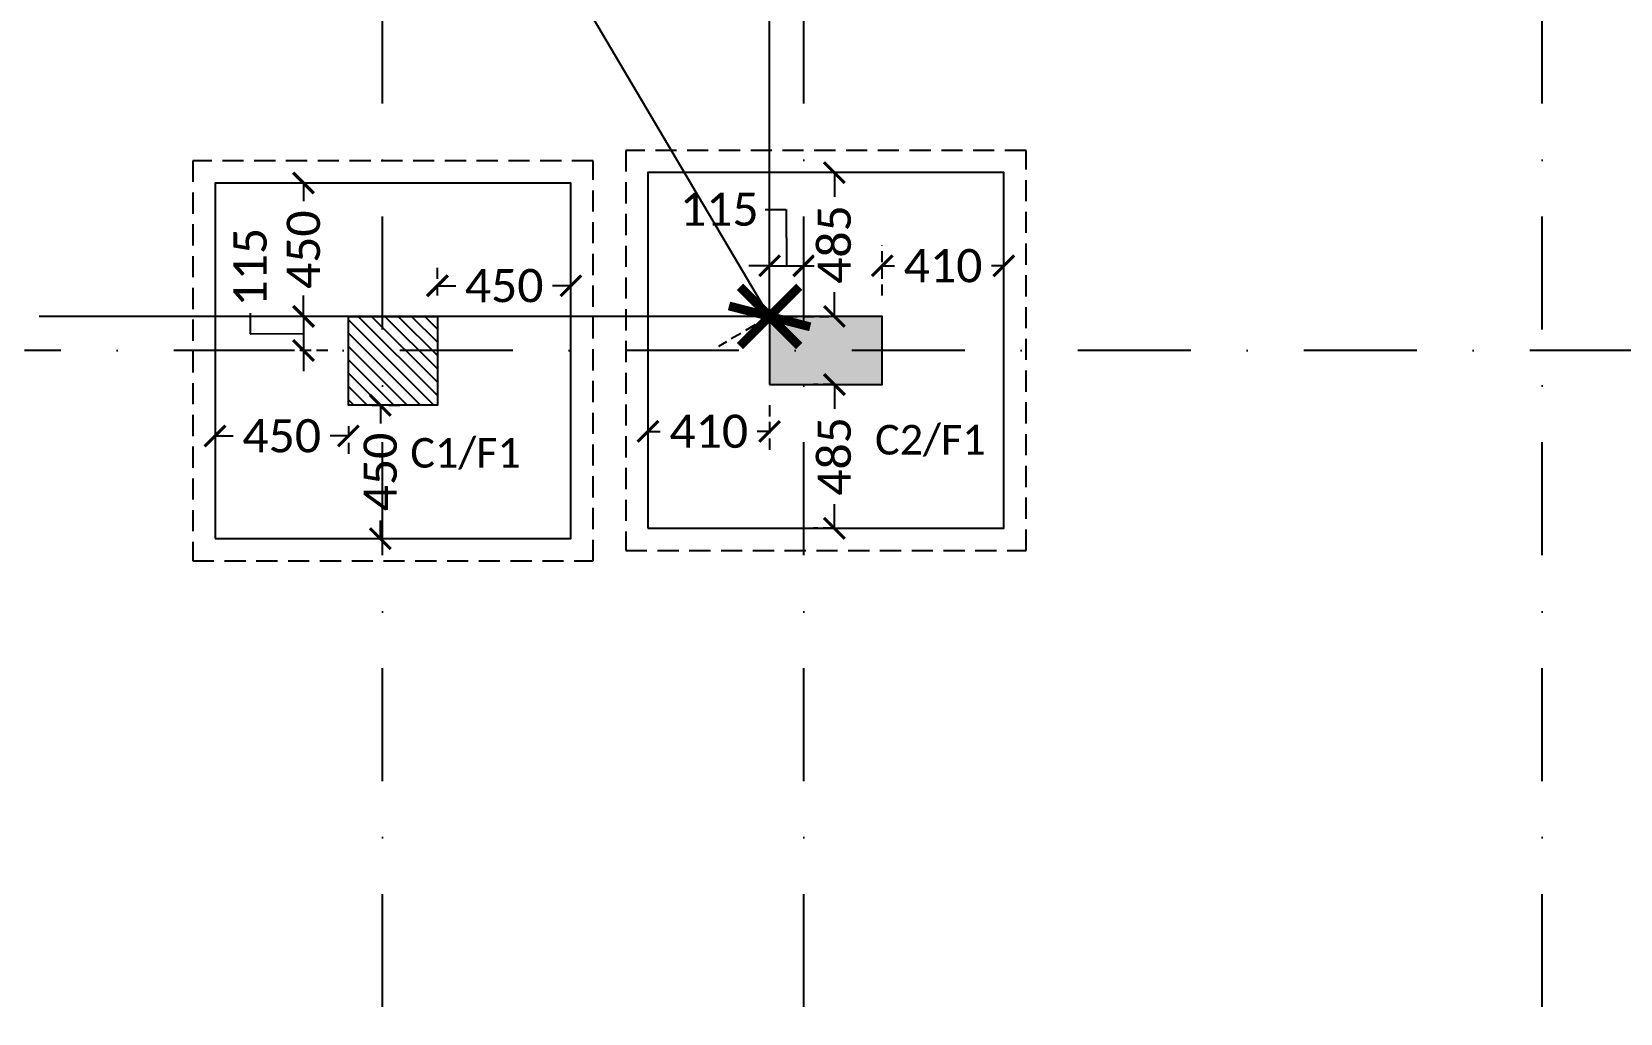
# Model space of a CAD drawing. Header units: millimetres. Extents: x -176651 to 954389, y -469666 to 486614.
# Drawn here: x 785774 to 791131, y 277383 to 280695 of the extents above; entities that cross this region are included whole.
import ezdxf
from ezdxf.xclip import XClip

# ---------------------------------------------------------------- set-up
doc = ezdxf.new("R2010")
doc.units = ezdxf.units.MM
doc.header["$LTSCALE"] = 150
doc.header["$XCLIPFRAME"] = 2
for name, pattern in [('3BHK-W(SB)$0$HIDDEN', [0.375, 0.25, -0.125]), ('DASHDOTX2', [50.8, 25.4, -12.7, 0, -12.7]), ('HIDDEN2', [4.7625, 3.175, -1.5875])]:
    doc.linetypes.add(name, pattern=pattern)
for name, color, linetype in [('ad-Column', 3, 'Continuous'), ('ad-Column Hatch', 125, 'Continuous'), ('ad-Footing line', 2, 'Continuous'), ('ad-Grid', 8, 'DASHDOTX2'), ('ad-PCC line', 8, 'HIDDEN2'), ('ad-RCC', 3, 'Continuous'), ('ad-RCC Hatch', 125, 'Continuous'), ('ad-Road', 2, 'Continuous'), ('ad-Road Hatch', 8, 'Continuous')]:
    doc.layers.add(name, color=color, linetype=linetype)
for name, color, linetype, true_color in [('ad-Dimension', 5, 'Continuous', 0x0000ff), ('ad-Foundation text', 6, 'Continuous', 0xff00ff), ('ad-Internal Dimensions', 5, 'Continuous', 0x0000ff)]:
    doc.layers.add(name, color=color, linetype=linetype, true_color=true_color)
doc.styles.get("Standard").update_dxf_attribs({"font": 'calibril.ttf'})
doc.dimstyles.new('A-75-DIM-INT (Framing)', dxfattribs={"dimscale": 100, "dimtxt": 1.6, "dimasz": 1, "dimexe": 1, "dimexo": 1, "dimgap": 0.5, "dimtad": 0, "dimdec": 0, "dimdsep": 46, "dimtxsty": 'Standard', "dimblk": 'ARCHTICK', "dimcen": 0.025, "dimclrd": 5, "dimclre": 5, "dimclrt": 256, "dimazin": 2, "dimtfac": 1, "dimtdec": 0, "dimtmove": 1, "dimatfit": 0, "dimldrblk": 'ARCHTICK', "dimfxl": 1, "dimfxlon": 1, "dimtfill": 1, "dimtolj": 1, "dimtzin": 0, "dimarcsym": 0})

# ---------------------------------------------------------------- blocks, each defined once
blk = doc.blocks.new('_ArchTick')
at = {"color": 0, "linetype": 'ByBlock', "const_width": 0.15}
blk.add_lwpolyline([(-0.5, -0.5), (0.5, 0.5)], dxfattribs=at)
blk = doc.blocks.new('*D123')
at = {"layer": 'ad-Internal Dimensions', "lineweight": -2}
for p, q in [((-12134.4, 361.1), (-12064.4, 361.1)), ((-12064.4, 361.1), (-12062.5, 170.7)), ((-12120, 170.7), (-12190, 170.7)), ((-12120, 170.7), (-12005, 170.7)), ((-12005, 170.7), (-11935, 170.7))]:
    blk.add_line(p, q, dxfattribs=at)
at = {"layer": 'ad-Internal Dimensions', "linetype": '3BHK-W(SB)$0$HIDDEN', "lineweight": -2}
for p, q in [((-12120, 70), (-12120, 240.7)), ((-12005, 70), (-12005, 240.7))]:
    blk.add_line(p, q, dxfattribs=at)
at = {"layer": 'Defpoints', "color": 0}
for p in [(-12005, 170.7), (-12120, 0), (-12005, 0)]:
    blk.add_point(p, dxfattribs=at)
at = {"layer": 'ad-Internal Dimensions', "lineweight": -2, "xscale": 70, "yscale": 70, "zscale": 70}
blk.add_blockref('_ArchTick', (-12120, 170.7), dxfattribs=at)
at = {"layer": 'ad-Internal Dimensions', "lineweight": -2, "xscale": 70, "yscale": 70, "zscale": 70, "rotation": 180}
blk.add_blockref('_ArchTick', (-12005, 170.7), dxfattribs=at)
at = {"layer": 'ad-Internal Dimensions', "insert": (-12289.6, 361.1), "char_height": 112, "attachment_point": 5, "bg_fill": 3, "box_fill_scale": 1.1, "bg_fill_color": 257, "bg_fill_transparency": 0}
blk.add_mtext('\\A1;115', dxfattribs=at)
blk = doc.blocks.new('*D124')
at = {"layer": 'ad-Internal Dimensions', "linetype": '3BHK-W(SB)$0$HIDDEN', "lineweight": -2}
for p, q in [((-11901.5, -230), (-11971.5, -230)), ((-11901.5, -715), (-11971.5, -715))]:
    blk.add_line(p, q, dxfattribs=at)
at = {"layer": 'ad-Internal Dimensions', "lineweight": -2}
for p, q in [((-11901.5, -230), (-11901.5, -311.5)), ((-11901.5, -715), (-11901.5, -633.5))]:
    blk.add_line(p, q, dxfattribs=at)
at = {"layer": 'Defpoints', "color": 0}
for p in [(-11840.5, -230), (-11901.5, -715), (-11840.5, -715)]:
    blk.add_point(p, dxfattribs=at)
at = {"layer": 'ad-Internal Dimensions', "lineweight": -2, "xscale": 70, "yscale": 70, "zscale": 70}
for p, rotation in [((-11901.5, -230), 90), ((-11901.5, -715), 270)]:
    blk.add_blockref('_ArchTick', p, dxfattribs=dict(at, rotation=rotation))
at = {"layer": 'ad-Internal Dimensions', "insert": (-11901.5, -472.5), "char_height": 112, "attachment_point": 5, "rotation": 90, "bg_fill": 3, "box_fill_scale": 1.1, "bg_fill_color": 257, "bg_fill_transparency": 0}
blk.add_mtext('\\A1;485', dxfattribs=at)
blk = doc.blocks.new('*D125')
at = {"layer": 'ad-Internal Dimensions', "linetype": '3BHK-W(SB)$0$HIDDEN', "lineweight": -2}
for p, q in [((-11901.5, 485), (-11971.5, 485)), ((-11901.5, 0), (-11971.5, 0))]:
    blk.add_line(p, q, dxfattribs=at)
at = {"layer": 'ad-Internal Dimensions', "lineweight": -2}
for p, q in [((-11901.5, 485), (-11901.5, 403.5)), ((-11901.5, 0), (-11901.5, 81.5))]:
    blk.add_line(p, q, dxfattribs=at)
at = {"layer": 'Defpoints', "color": 0}
for p in [(-11901.5, 485), (-11840.5, 485), (-11840.5, 0)]:
    blk.add_point(p, dxfattribs=at)
at = {"layer": 'ad-Internal Dimensions', "lineweight": -2, "xscale": 70, "yscale": 70, "zscale": 70}
for p, rotation in [((-11901.5, 485), 90), ((-11901.5, 0), 270)]:
    blk.add_blockref('_ArchTick', p, dxfattribs=dict(at, rotation=rotation))
at = {"layer": 'ad-Internal Dimensions', "insert": (-11901.5, 242.5), "char_height": 112, "attachment_point": 5, "rotation": 90, "bg_fill": 3, "box_fill_scale": 1.1, "bg_fill_color": 257, "bg_fill_transparency": 0}
blk.add_mtext('\\A1;485', dxfattribs=at)
blk = doc.blocks.new('*D126')
at = {"layer": 'ad-Internal Dimensions', "linetype": '3BHK-W(SB)$0$HIDDEN', "lineweight": -2}
for p, q in [((-12530, -300), (-12530, -458.1)), ((-12120, -300), (-12120, -458.1))]:
    blk.add_line(p, q, dxfattribs=at)
at = {"layer": 'ad-Internal Dimensions', "lineweight": -2}
for p, q in [((-12530, -388.1), (-12488.4, -388.1)), ((-12120, -388.1), (-12161.6, -388.1))]:
    blk.add_line(p, q, dxfattribs=at)
at = {"layer": 'Defpoints', "color": 0}
for p in [(-12530, -230), (-12120, -230), (-12530, -388.1)]:
    blk.add_point(p, dxfattribs=at)
at = {"layer": 'ad-Internal Dimensions', "lineweight": -2, "xscale": 70, "yscale": 70, "zscale": 70, "rotation": 180}
blk.add_blockref('_ArchTick', (-12530, -388.1), dxfattribs=at)
at = {"layer": 'ad-Internal Dimensions', "lineweight": -2, "xscale": 70, "yscale": 70, "zscale": 70}
blk.add_blockref('_ArchTick', (-12120, -388.1), dxfattribs=at)
at = {"layer": 'ad-Internal Dimensions', "insert": (-12325, -388.1), "char_height": 112, "attachment_point": 5, "bg_fill": 3, "box_fill_scale": 1.1, "bg_fill_color": 257, "bg_fill_transparency": 0}
blk.add_mtext('\\A1;410', dxfattribs=at)
blk = doc.blocks.new('*D127')
at = {"layer": 'ad-Internal Dimensions', "linetype": '3BHK-W(SB)$0$HIDDEN', "lineweight": -2}
for p, q in [((-11740, 70), (-11740, 240.7)), ((-11330, 70), (-11330, 240.7))]:
    blk.add_line(p, q, dxfattribs=at)
at = {"layer": 'ad-Internal Dimensions', "lineweight": -2}
for p, q in [((-11740, 170.7), (-11698.4, 170.7)), ((-11330, 170.7), (-11371.6, 170.7))]:
    blk.add_line(p, q, dxfattribs=at)
at = {"layer": 'Defpoints', "color": 0}
for p in [(-11740, 170.7), (-11740, 0), (-11330, 0)]:
    blk.add_point(p, dxfattribs=at)
at = {"layer": 'ad-Internal Dimensions', "lineweight": -2, "xscale": 70, "yscale": 70, "zscale": 70, "rotation": 180}
blk.add_blockref('_ArchTick', (-11740, 170.7), dxfattribs=at)
at = {"layer": 'ad-Internal Dimensions', "lineweight": -2, "xscale": 70, "yscale": 70, "zscale": 70}
blk.add_blockref('_ArchTick', (-11330, 170.7), dxfattribs=at)
at = {"layer": 'ad-Internal Dimensions', "insert": (-11535, 170.7), "char_height": 112, "attachment_point": 5, "bg_fill": 3, "box_fill_scale": 1.1, "bg_fill_color": 257, "bg_fill_transparency": 0}
blk.add_mtext('\\A1;410', dxfattribs=at)
blk = doc.blocks.new('*D230')
at = {"layer": 'ad-Internal Dimensions', "lineweight": -2}
for p, q in [((-13691.5, 0), (-13691.5, 70)), ((-13871.2, 10.7), (-13871.2, -59.3)), ((-13691.5, 0), (-13691.5, -115)), ((-13871.2, -59.3), (-13691.5, -57.5)), ((-13691.5, -115), (-13691.5, -185))]:
    blk.add_line(p, q, dxfattribs=at)
at = {"layer": 'ad-Internal Dimensions', "linetype": '3BHK-W(SB)$0$HIDDEN', "lineweight": -2}
for p, q in [((-13610, 0), (-13761.5, 0)), ((-13610, -115), (-13761.5, -115))]:
    blk.add_line(p, q, dxfattribs=at)
at = {"layer": 'Defpoints', "color": 0}
for p in [(-13540, 0), (-13691.5, -115), (-13540, -115)]:
    blk.add_point(p, dxfattribs=at)
at = {"layer": 'ad-Internal Dimensions', "lineweight": -2, "xscale": 70, "yscale": 70, "zscale": 70}
for p, rotation in [((-13691.5, 0), 270), ((-13691.5, -115), 90)]:
    blk.add_blockref('_ArchTick', p, dxfattribs=dict(at, rotation=rotation))
at = {"layer": 'ad-Internal Dimensions', "insert": (-13871.2, 165.9), "char_height": 112, "attachment_point": 5, "rotation": 90, "bg_fill": 3, "box_fill_scale": 1.1, "bg_fill_color": 257, "bg_fill_transparency": 0}
blk.add_mtext('\\A1;115', dxfattribs=at)
blk = doc.blocks.new('*D231')
at = {"layer": 'ad-Internal Dimensions', "linetype": '3BHK-W(SB)$0$HIDDEN', "lineweight": -2}
for p, q in [((-13600, 450), (-13761.5, 450)), ((-13610, 0), (-13761.5, 0))]:
    blk.add_line(p, q, dxfattribs=at)
at = {"layer": 'ad-Internal Dimensions', "lineweight": -2}
for p, q in [((-13691.5, 450), (-13691.5, 388.4)), ((-13691.5, 0), (-13691.5, 61.6))]:
    blk.add_line(p, q, dxfattribs=at)
at = {"layer": 'Defpoints', "color": 0}
for p in [(-13691.5, 450), (-13530, 450), (-13540, 0)]:
    blk.add_point(p, dxfattribs=at)
at = {"layer": 'ad-Internal Dimensions', "lineweight": -2, "xscale": 70, "yscale": 70, "zscale": 70}
for p, rotation in [((-13691.5, 450), 90), ((-13691.5, 0), 270)]:
    blk.add_blockref('_ArchTick', p, dxfattribs=dict(at, rotation=rotation))
at = {"layer": 'ad-Internal Dimensions', "insert": (-13691.5, 225), "char_height": 112, "attachment_point": 5, "rotation": 90, "bg_fill": 3, "box_fill_scale": 1.1, "bg_fill_color": 257, "bg_fill_transparency": 0}
blk.add_mtext('\\A1;450', dxfattribs=at)
blk = doc.blocks.new('*D232')
at = {"layer": 'ad-Internal Dimensions', "linetype": '3BHK-W(SB)$0$HIDDEN', "lineweight": -2}
for p, q in [((-13460, -300), (-13362.4, -300)), ((-13460, -750), (-13362.4, -750))]:
    blk.add_line(p, q, dxfattribs=at)
at = {"layer": 'ad-Internal Dimensions', "lineweight": -2}
for p, q in [((-13432.4, -300), (-13432.4, -361.6)), ((-13432.4, -750), (-13432.4, -688.4))]:
    blk.add_line(p, q, dxfattribs=at)
at = {"layer": 'Defpoints', "color": 0}
for p in [(-13530, -300), (-13530, -750), (-13432.4, -750)]:
    blk.add_point(p, dxfattribs=at)
at = {"layer": 'ad-Internal Dimensions', "lineweight": -2, "xscale": 70, "yscale": 70, "zscale": 70}
for p, rotation in [((-13432.4, -300), 90), ((-13432.4, -750), 270)]:
    blk.add_blockref('_ArchTick', p, dxfattribs=dict(at, rotation=rotation))
at = {"layer": 'ad-Internal Dimensions', "insert": (-13432.4, -525), "char_height": 112, "attachment_point": 5, "rotation": 90, "bg_fill": 3, "box_fill_scale": 1.1, "bg_fill_color": 257, "bg_fill_transparency": 0}
blk.add_mtext('\\A1;450', dxfattribs=at)
blk = doc.blocks.new('*D233')
at = {"layer": 'ad-Internal Dimensions', "linetype": '3BHK-W(SB)$0$HIDDEN', "lineweight": -2}
for p, q in [((-13240, 70), (-13240, 173.4)), ((-12790, 70), (-12790, 173.4))]:
    blk.add_line(p, q, dxfattribs=at)
at = {"layer": 'ad-Internal Dimensions', "lineweight": -2}
for p, q in [((-13240, 103.4), (-13178.4, 103.4)), ((-12790, 103.4), (-12851.6, 103.4))]:
    blk.add_line(p, q, dxfattribs=at)
at = {"layer": 'Defpoints', "color": 0}
for p in [(-12790, 103.4), (-13240, 0), (-12790, 0)]:
    blk.add_point(p, dxfattribs=at)
at = {"layer": 'ad-Internal Dimensions', "lineweight": -2, "xscale": 70, "yscale": 70, "zscale": 70, "rotation": 180}
blk.add_blockref('_ArchTick', (-13240, 103.4), dxfattribs=at)
at = {"layer": 'ad-Internal Dimensions', "lineweight": -2, "xscale": 70, "yscale": 70, "zscale": 70}
blk.add_blockref('_ArchTick', (-12790, 103.4), dxfattribs=at)
at = {"layer": 'ad-Internal Dimensions', "insert": (-13015, 103.4), "char_height": 112, "attachment_point": 5, "bg_fill": 3, "box_fill_scale": 1.1, "bg_fill_color": 257, "bg_fill_transparency": 0}
blk.add_mtext('\\A1;450', dxfattribs=at)
blk = doc.blocks.new('*D234')
at = {"layer": 'ad-Internal Dimensions', "linetype": '3BHK-W(SB)$0$HIDDEN', "lineweight": -2}
for p, q in [((-13990, -370), (-13990, -473.4)), ((-13540, -370), (-13540, -473.4))]:
    blk.add_line(p, q, dxfattribs=at)
at = {"layer": 'ad-Internal Dimensions', "lineweight": -2}
for p, q in [((-13990, -403.4), (-13928.4, -403.4)), ((-13540, -403.4), (-13601.6, -403.4))]:
    blk.add_line(p, q, dxfattribs=at)
at = {"layer": 'Defpoints', "color": 0}
for p in [(-13990, -300), (-13540, -300), (-13990, -403.4)]:
    blk.add_point(p, dxfattribs=at)
at = {"layer": 'ad-Internal Dimensions', "lineweight": -2, "xscale": 70, "yscale": 70, "zscale": 70, "rotation": 180}
blk.add_blockref('_ArchTick', (-13990, -403.4), dxfattribs=at)
at = {"layer": 'ad-Internal Dimensions', "lineweight": -2, "xscale": 70, "yscale": 70, "zscale": 70}
blk.add_blockref('_ArchTick', (-13540, -403.4), dxfattribs=at)
at = {"layer": 'ad-Internal Dimensions', "insert": (-13765, -403.4), "char_height": 112, "attachment_point": 5, "bg_fill": 3, "box_fill_scale": 1.1, "bg_fill_color": 257, "bg_fill_transparency": 0}
blk.add_mtext('\\A1;450', dxfattribs=at)
blk = doc.blocks.new('A$C4fb60e89')
at = {"layer": 'ad-Road Hatch', "ltscale": 5, "transparency": 33554687}
h = blk.add_hatch(dxfattribs=at)
h.set_pattern_fill('AR-HBONE', color=256, scale=15)
h.set_pattern_definition([(45, (-193247.7, -428758.8), (0, 2155.2615), [4572, -1524]), (135, (-192170.1, -427681.1), (2e-13, 2155.2615), [4572, -1524])])
h.paths.add_polyline_path([(175594.5, -250241), (169177.9, -249341.1), (167473.5, -249057.1), (167473.5, -138693.9), (101313.5, -138693.9), (101313.5, -199953.9), (101307.7, -237994.6), (101040.4, -268291), (101007.7, -280967.7), (101066.4, -293683.6), (101242.5, -311127.2), (100909.9, -319343.6), (100949.1, -333937.5), (100668.7, -366959.6), (100727.3, -390982.9), (100668.7, -404585.6), (100538.2, -420418.5), (100466.5, -428758.8), (92426.2, -427265.5), (92163.5, -427209.5), (92163.5, -321453.9), (24803.5, -321453.9), (24803.5, -412960.5), (15653.5, -411028.6), (15653.5, -321452.2), (-19535.1, -321452.2), (-34427.5, -319476.7), (-65207.4, -315394.6), (-171770.1, -301268.1), (-185853.9, -298333.1), (-193247.7, -296831.5), (-193244, -292907.6), (-191913.8, -285219.4), (-191838.8, -284678.8), (-183397.4, -286393.2), (-169722.9, -289242.8), (-53141.2, -304697.5), (-18730.1, -309262.2), (15653.3, -309262.2), (15653.5, 703.4), (24803.5, 1114.6), (24803.5, -129543.9), (92163.5, -129543.9), (92163.5, 15133.3), (101313.5, 17712.8), (101313.5, -129543.9), (167473.5, -129543.9), (167473.5, 35551.6), (175738, 37855), (175848.8, 28595.3), (175835.8, 25947.4), (175777.1, 14040.5), (175855.3, 2315.8), (175659.7, -18036.1), (175731.4, -34038.6), (175718.4, -46839.2), (175672.7, -63402.4), (175816.2, -82071.9), (175542.3, -106356), (175490.2, -124640.8), (175574.9, -145018.8), (175731.4, -168892), (175796.6, -181268.8), (175796.6, -192667.4), (175744.5, -208200.3), (175829.2, -223276.8), (175887.9, -234871.1)])
h.paths.add_polyline_path([(24803.5, -309263.9), (92163.5, -309263.9), (92163.5, -138693.9), (24803.5, -138693.9)], flags=16)
blk = doc.blocks.new("Plot's Boundary")
at = {"layer": 'ad-Road', "ltscale": 5}
blk.add_blockref('A$C4fb60e89', (191838.8, 428758.8), dxfattribs=at)
blk = doc.blocks.new('1625W_Grid')
at = {"layer": 'ad-Grid', "ltscale": 0.1}
for points in [[(-1305, -3190), (-1305, 15870)], [(115, -3190), (115, 15870)], [(2605, -3190), (2605, 15870)], [(15900, 13505), (-3780, 13505)]]:
    blk.add_lwpolyline(points, dxfattribs=at)
blk = doc.blocks.new('zw$6AA0')
at = {"layer": 'ad-Column Hatch', "transparency": 33554687}
h = blk.add_hatch(color=256, dxfattribs=at)
h.dxf.hatch_style = 1
h.paths.add_polyline_path([(0, -230), (380, -230), (380, 0), (0, 0)])
at = {"layer": 'ad-Column'}
blk.add_lwpolyline([(0, -230), (380, -230), (380, 0), (0, 0)], close=True, dxfattribs=at)
blk = doc.blocks.new('A$C42b14ea2')
at = {"layer": 'ad-RCC Hatch', "transparency": 33554687}
h = blk.add_hatch(dxfattribs=at)
h.set_pattern_fill('ANSI31', color=256, scale=10)
h.set_pattern_definition([(45, (13250, 8645), (-22.45064, 22.45064), [])])
h.paths.add_polyline_path([(0, 0), (300, 0), (300, 300), (0, 300)])
at = {"layer": 'ad-RCC'}
blk.add_lwpolyline([(0, 0), (300, 0), (300, 300), (0, 300)], close=True, dxfattribs=at)
blk = doc.blocks.new('1625W_Columns')
at = {"layer": 'ad-Column', "rotation": 359.9999999999993}
blk.add_blockref('zw$6AA0', (0, 13620), dxfattribs=at)
at = {"layer": 'ad-RCC', "xscale": -1, "rotation": 180}
blk.add_blockref('A$C42b14ea2', (-1420, 13620), dxfattribs=at)
blk = doc.blocks.new('A$C26f4352e')
at = {"layer": 'ad-Foundation text', "char_height": 100, "width": 349.312, "attachment_point": 5}
for s, insert in [('\\pxt5;C2/F1', (-11578, -419.5)), ('\\pxt5;C1/F1', (-13145, -463.7))]:
    blk.add_mtext(s, dxfattribs=dict(at, insert=insert))
blk = doc.blocks.new('A$Cf8271b05')
at = {"layer": 'ad-Footing line'}
for points in [[(-410, -485), (790, -485), (790, 715), (-410, 715)], [(-1870, -520), (-670, -520), (-670, 680), (-1870, 680)]]:
    blk.add_lwpolyline(points, close=True, dxfattribs=at)
at = {"layer": 'ad-PCC line', "ltscale": 0.15}
for points in [[(-1945, -595), (-595, -595), (-595, 755), (-1945, 755)], [(-485, -560), (865, -560), (865, 790), (-485, 790)]]:
    blk.add_lwpolyline(points, close=True, dxfattribs=at)
blk = doc.blocks.new('*D19')
at = {"layer": 'ad-Dimension', "linetype": '3BHK-W(SB)$0$HIDDEN', "lineweight": -2, "transparency": 16777216}
for p, q in [((216642.3, 281734.9), (216642.3, 279534.9)), ((222742.3, 279734.9), (222742.3, 279934.9))]:
    blk.add_line(p, q, dxfattribs=at)
at = {"layer": 'ad-Dimension', "lineweight": -2, "transparency": 16777216}
for p, q in [((216642.3, 279734.9), (219105.6, 279734.9)), ((222742.3, 279734.9), (220278.9, 279734.9))]:
    blk.add_line(p, q, dxfattribs=at)
at = {"layer": 'Defpoints', "color": 0, "transparency": 16777216}
for p in [(216642.3, 290064.9), (216642.3, 279734.9), (222742.3, 279734.9)]:
    blk.add_point(p, dxfattribs=at)
at = {"layer": 'ad-Dimension', "lineweight": -2, "transparency": 16777216, "xscale": 200, "yscale": 200, "zscale": 200, "rotation": 180}
blk.add_blockref('_ArchTick', (216642.3, 279734.9), dxfattribs=at)
at = {"layer": 'ad-Dimension', "lineweight": -2, "transparency": 16777216, "xscale": 200, "yscale": 200, "zscale": 200}
blk.add_blockref('_ArchTick', (222742.3, 279734.9), dxfattribs=at)
at = {"layer": 'ad-Dimension', "transparency": 16777216, "insert": (219692.3, 279734.9), "char_height": 320, "attachment_point": 5, "bg_fill": 3, "box_fill_scale": 1.1, "bg_fill_color": 256, "bg_fill_true_color": 13158600, "bg_fill_transparency": 0}
blk.add_mtext('\\A1;6100', dxfattribs=at)
blk = doc.blocks.new('*D20')
at = {"layer": 'ad-Dimension', "linetype": '3BHK-W(SB)$0$HIDDEN', "lineweight": -2, "transparency": 16777216}
for p, q in [((220742.3, 290064.9), (222942.3, 290064.9)), ((222742.3, 279734.9), (222942.3, 279734.9))]:
    blk.add_line(p, q, dxfattribs=at)
at = {"layer": 'ad-Dimension', "lineweight": -2, "transparency": 16777216}
for p, q in [((222742.3, 290064.9), (222742.3, 285605.7)), ((222742.3, 279734.9), (222742.3, 284194.1))]:
    blk.add_line(p, q, dxfattribs=at)
at = {"layer": 'Defpoints', "color": 0, "transparency": 16777216}
for p in [(216642.3, 290064.9), (222742.3, 290064.9), (222742.3, 279734.9)]:
    blk.add_point(p, dxfattribs=at)
at = {"layer": 'ad-Dimension', "lineweight": -2, "transparency": 16777216, "xscale": 200, "yscale": 200, "zscale": 200}
for p, rotation in [((222742.3, 290064.9), 90), ((222742.3, 279734.9), 270)]:
    blk.add_blockref('_ArchTick', p, dxfattribs=dict(at, rotation=rotation))
at = {"layer": 'ad-Dimension', "transparency": 16777216, "insert": (222742.3, 284899.9), "char_height": 320, "attachment_point": 5, "rotation": 90, "bg_fill": 3, "box_fill_scale": 1.1, "bg_fill_color": 256, "bg_fill_true_color": 13158600, "bg_fill_transparency": 0}
blk.add_mtext('\\A1;10330', dxfattribs=at)
blk = doc.blocks.new('*D21')
at = {"layer": 'ad-Dimension', "linetype": '3BHK-W(SB)$0$HIDDEN', "lineweight": -2, "transparency": 16777216}
for p, q in [((216642.3, 290064.9), (216470.1, 289963.2)), ((222742.3, 279734.9), (222570.1, 279633.2))]:
    blk.add_line(p, q, dxfattribs=at)
at = {"layer": 'ad-Dimension', "lineweight": -2, "transparency": 16777216}
for p, q in [((216642.3, 290064.9), (219334.8, 285505.2)), ((222742.3, 279734.9), (220049.7, 284294.6))]:
    blk.add_line(p, q, dxfattribs=at)
at = {"layer": 'Defpoints', "color": 0, "transparency": 16777216}
for p in [(216642.3, 290064.9), (216642.3, 290064.9), (222742.3, 279734.9)]:
    blk.add_point(p, dxfattribs=at)
at = {"layer": 'ad-Dimension', "lineweight": -2, "transparency": 16777216, "xscale": 200, "yscale": 200, "zscale": 200}
for p, rotation in [((216642.3, 290064.9), 120.5624059564926), ((222742.3, 279734.9), 300.5624059564926)]:
    blk.add_blockref('_ArchTick', p, dxfattribs=dict(at, rotation=rotation))
at = {"layer": 'ad-Dimension', "transparency": 16777216, "insert": (219692.3, 284899.9), "char_height": 320, "attachment_point": 5, "rotation": 300.5624, "bg_fill": 3, "box_fill_scale": 1.1, "bg_fill_color": 256, "bg_fill_true_color": 13158600, "bg_fill_transparency": 0}
blk.add_mtext('\\A1;11997', dxfattribs=at)
blk = doc.blocks.new('A$C2bbc0394')
at = {"layer": 'ad-Internal Dimensions'}
dim = blk.add_linear_dim(base=(-12005, 170.7), p1=(-12120, 0), p2=(-12005, 0), dimstyle='A-75-DIM-INT (Framing)', override={"dimscale": 70, "dimblk": 'ArchTick', "dimclrd": 256, "dimclre": 256, "dimfxl": 10, "dimtfill": 1, "dimtfillclr": 0}, dxfattribs=at)
dim.commit()
dim.dimension.update_dxf_attribs({"geometry": '*D123', "text_midpoint": (-12169.4, 361.1), "dimtype": 128})
dim = blk.add_linear_dim(base=(-13691.5, -115), p1=(-13540, 0), p2=(-13540, -115), angle=270, dimstyle='A-75-DIM-INT (Framing)', override={"dimscale": 70, "dimblk": 'ArchTick', "dimclrd": 256, "dimclre": 256, "dimfxl": 10, "dimtfill": 1, "dimtfillclr": 0}, dxfattribs=at)
dim.commit()
dim.dimension.update_dxf_attribs({"geometry": '*D230', "text_midpoint": (-13871.2, 45.7), "dimtype": 128})
for base, p1, p2, picture, middle in [((-11740, 170.7), (-11330, 0), (-11740, 0), '*D127', (-11535, 170.7)), ((-12790, 103.4), (-13240, 0), (-12790, 0), '*D233', (-13015, 103.4)), ((-12530, -388.1), (-12120, -230), (-12530, -230), '*D126', (-12325, -388.1))]:
    dim = blk.add_linear_dim(base=base, p1=p1, p2=p2, dimstyle='A-75-DIM-INT (Framing)', override={"dimscale": 70, "dimblk": 'ArchTick', "dimclrd": 256, "dimclre": 256, "dimfxl": 10, "dimtfill": 1, "dimtfillclr": 0}, dxfattribs=at)
    dim.commit()
    dim.dimension.update_dxf_attribs({"geometry": picture, "text_midpoint": middle})
for base, p1, p2, angle, picture, middle in [((-11901.5, -715), (-11840.5, -230), (-11840.5, -715), 90, '*D124', (-11901.5, -472.5)), ((-13432.4, -750), (-13530, -300), (-13530, -750), 270, '*D232', (-13432.4, -525))]:
    dim = blk.add_linear_dim(base=base, p1=p1, p2=p2, angle=angle, dimstyle='A-75-DIM-INT (Framing)', override={"dimscale": 70, "dimblk": 'ArchTick', "dimclrd": 256, "dimclre": 256, "dimfxl": 10, "dimtfill": 1, "dimtfillclr": 0}, dxfattribs=at)
    dim.commit()
    dim.dimension.update_dxf_attribs({"geometry": picture, "text_midpoint": middle})
for base, p1, p2, picture, middle in [((-13691.5, 450), (-13540, 0), (-13530, 450), '*D231', (-13691.5, 225)), ((-11901.5, 485), (-11840.5, 0), (-11840.5, 485), '*D125', (-11901.5, 242.5))]:
    dim = blk.add_linear_dim(base=base, p1=p1, p2=p2, angle=270, dimstyle='A-75-DIM-INT (Framing)', override={"dimscale": 70, "dimblk": 'ArchTick', "dimclrd": 256, "dimclre": 256, "dimfxl": 10, "dimtfill": 1, "dimtfillclr": 0}, dxfattribs=at)
    dim.commit()
    dim.dimension.update_dxf_attribs({"geometry": picture, "text_midpoint": middle})
dim = blk.add_linear_dim(base=(-13990, -403.4), p1=(-13540, -300), p2=(-13990, -300), dimstyle='A-75-DIM-INT (Framing)', override={"dimscale": 70, "dimblk": 'ArchTick', "dimclrd": 256, "dimclre": 256, "dimfxl": 10, "dimtfill": 1, "dimtfillclr": 0}, dxfattribs=at)
dim.commit()
dim.dimension.update_dxf_attribs({"geometry": '*D234', "text_midpoint": (-13765, -403.4)})
blk = doc.blocks.new('A$C7f605f44')
at = {"layer": 'ad-Dimension'}
dim = blk.add_linear_dim(base=(-18220, 0), p1=(-12120, 0), p2=(-18220, 10330), dimstyle='A-75-DIM-INT (Framing)', override={"dimscale": 200, "dimclrd": 256, "dimclre": 256, "dimfxl": 10}, dxfattribs=at)
dim.commit()
dim.dimension.update_dxf_attribs({"geometry": '*D19', "text_midpoint": (-15170, 0), "insert": (-234862.3, -279734.9)})
dim = blk.add_linear_dim(base=(-12120, 10330), p1=(-12120, 0), p2=(-18220, 10330), angle=90, dimstyle='A-75-DIM-INT (Framing)', override={"dimscale": 200, "dimclrd": 256, "dimclre": 256, "dimfxl": 10}, dxfattribs=at)
dim.commit()
dim.dimension.update_dxf_attribs({"geometry": '*D20', "text_midpoint": (-12120, 5165), "insert": (-234862.3, -279734.9)})
dim = blk.add_aligned_dim(p1=(-12120, 0), p2=(-18220, 10330), distance=0, dimstyle='A-75-DIM-INT (Framing)', override={"dimscale": 200, "dimclrd": 256, "dimclre": 256, "dimfxl": 10}, dxfattribs=at)
dim.commit()
dim.dimension.update_dxf_attribs({"geometry": '*D21', "text_midpoint": (-15170, 5165), "insert": (-234862.3, -279734.9)})

msp = doc.modelspace()

# ---------------------------------------------------------------- block references
at = {"layer": 'ad-Internal Dimensions'}
msp.add_blockref('A$C2bbc0394', (800382.3, 279734.9), dxfattribs=at)

# ---------------------------------------------------------------- next in the draw order: block references
ref = msp.add_blockref("Plot's Boundary", (565520, 0))
XClip(ref).set_block_clipping_path([(211642.2775057808, 255014.8999686334), (255322.2775057808, 295064.8999686334)])

# ---------------------------------------------------------------- next in the draw order: block references
msp.add_blockref('1625W_Grid', (788262.3, 266114.9))

# ---------------------------------------------------------------- next in the draw order: block references
for name, p in [('A$Cf8271b05', (788262.3, 279504.9)), ('1625W_Columns', (788262.3, 266114.9))]:
    msp.add_blockref(name, p)
at = {"layer": 'ad-Foundation text'}
msp.add_blockref('A$C26f4352e', (800382.3, 279734.9), dxfattribs=at)

# ---------------------------------------------------------------- next in the draw order: block references
at = {"layer": 'ad-Dimension'}
msp.add_blockref('A$C7f605f44', (800382.3, 279734.9), dxfattribs=at)

doc.saveas('drawing.dxf')
